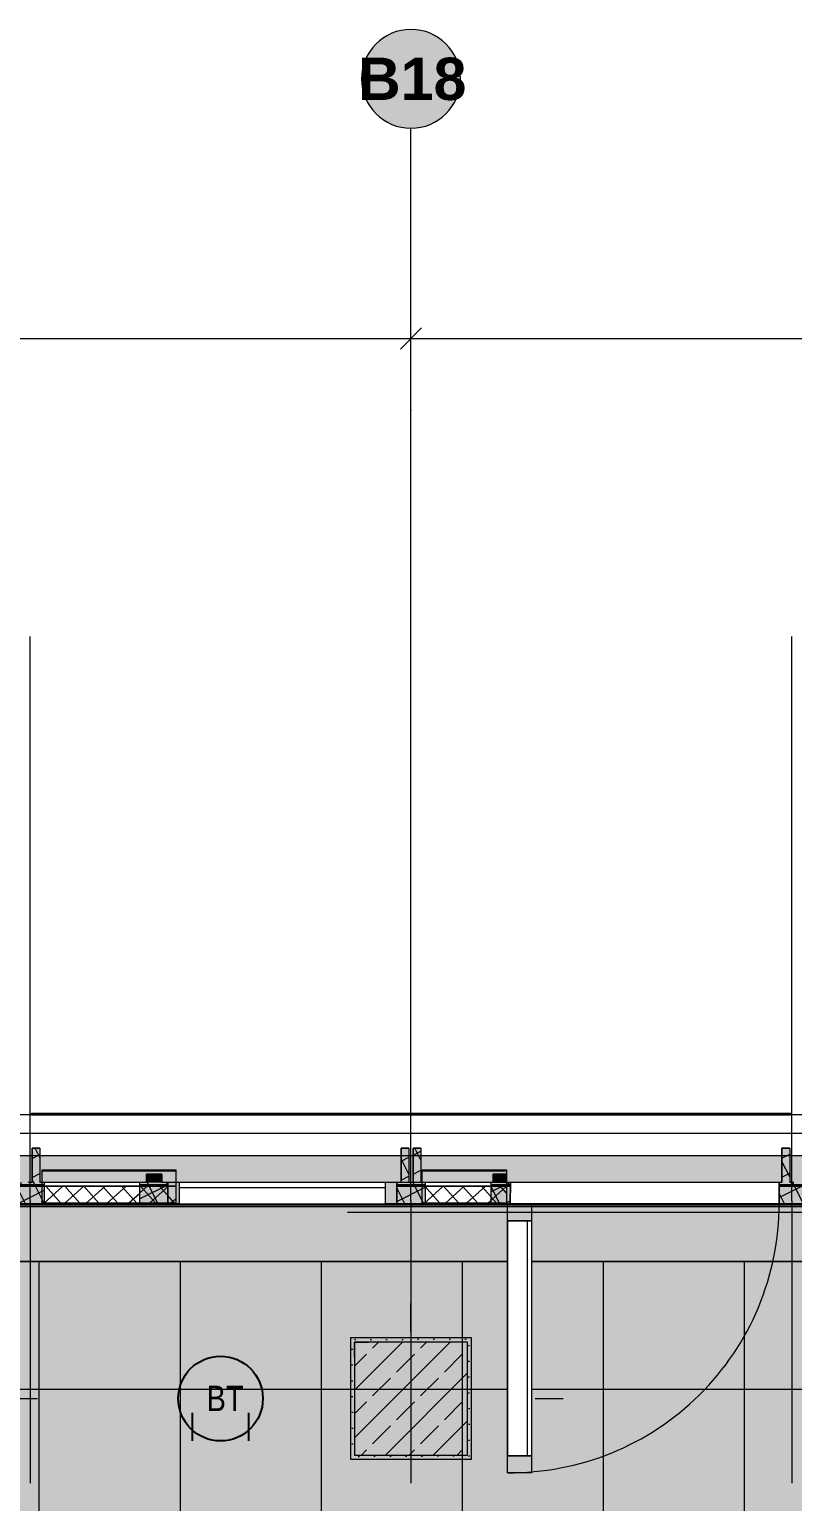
# Model space of a CAD drawing. Header units: metres. Extents: x -22.4 to 53.1, y 133.6 to 157.9.
# Drawn here: x 24.02 to 26.72, y 152.03 to 157.24 of the extents above; entities that cross this region are included whole.
import ezdxf

# ---------------------------------------------------------------- set-up
doc = ezdxf.new("R2010")
doc.units = ezdxf.units.M
doc.header["$MEASUREMENT"] = 0
for name, pattern in [('Achse', [0.0023, 0.0015, -0.0008]), ('Punktlinie', [0.0035, 0, -0.0035]), ('Strichlinie_ eng', [0.0023, 0.0015, -0.0008]), ('Strichpunktlinie', [0.006703, 0.003528, -0.001764, 0, -0.001411]), ('Wipeout_Contour', [1, 0, -1])]:
    doc.linetypes.add(name, pattern=pattern)
for name, color, linetype in [('00  Raster', 7, 'Continuous'), ('00  Raster Ausbau', 7, 'Continuous'), ('00  Raster_Deckschraffur', 7, 'Continuous'), ('10  Fassade', 7, 'Continuous'), ('10  Fassade_Deckschraffur', 7, 'Continuous'), ('10  Fassade_Schnittschraffur', 7, 'Continuous'), ('10  Stützen', 7, 'Continuous'), ('10  Stützen_Schnittschraffur', 7, 'Continuous'), ('10  Wand Massiv_Deckschraffur', 7, 'Continuous'), ('10  Wand Massiv_Fenster', 7, 'Continuous'), ('20  TGA - Revi+BT', 7, 'Continuous'), ('Neubau_20  Boden Aufbauten', 7, 'Continuous'), ('Neubau_20  Boden Aufbauten_Deckschraffur', 7, 'Continuous'), ('Neubau_20  TGA - Revi+BT', 7, 'Continuous'), ('Neubau_40  Bemaßung 1_50 Achse', 7, 'Continuous'), ('Neubau_50 NUF - Raumstempel MIETERAUSBAU', 7, 'Continuous')]:
    doc.layers.add(name, color=color, linetype=linetype)
doc.styles.add('ERSTELLTER_STIL_2', font='')
doc.styles.add('ERSTELLTER_STIL_3', font='')
doc.styles.get('ERSTELLTER_STIL_2').set_extended_font_data('Arial Narrow')
doc.styles.get('ERSTELLTER_STIL_3').set_extended_font_data('Arial', bold=True)
pattern_1 = [(41.86749, (-110.10794, 75.264664), (-0.033370506, 0.037234518), []), (131.86749, (-110.10794, 75.264664), (0.037234518, 0.033370506), [])]
pattern_2 = [(26.86749, (-110.10794, 75.264664), (-0.027115717, 0.053523246), []), (116.86749, (-110.10794, 75.264664), (0.053523246, 0.027115717), [])]

msp = doc.modelspace()

# ---------------------------------------------------------------- hatches: boundary and pattern name
at = {"layer": '00  Raster_Deckschraffur', "linetype": 'Continuous', "lineweight": 0, "true_color": 0xffffff}
msp.add_hatch(color=7, dxfattribs=at).paths.add_polyline_path([(25.3684, 157.2399, 1), (25.3684, 156.8899, 1)])
at = {"layer": '10  Stützen_Schnittschraffur', "linetype": 'Continuous', "lineweight": 0, "true_color": 0xffffff}
h = msp.add_hatch(color=7, dxfattribs=at)
h.paths.add_polyline_path([(25.1534, 152.6049), (25.1534, 152.1749), (25.5834, 152.1749), (25.5834, 152.6049)])
h.paths.add_polyline_path([(25.1684, 152.5899), (25.5684, 152.5899), (25.5684, 152.1899), (25.1684, 152.1899)], flags=0)
at = {"layer": '10  Stützen_Schnittschraffur', "linetype": 'Continuous', "lineweight": 13, "true_color": 0x000100}
h = msp.add_hatch(dxfattribs=at)
h.set_pattern_fill('Gips_0001', color=98, style=0, pattern_type=2)
h.set_pattern_definition([(26.86749, (-110.107942, 75.264664), (-0.0112982155, 0.0223013526), [0, -0.025])])
h.paths.add_polyline_path([(25.1534, 152.6049), (25.1534, 152.1749), (25.5834, 152.1749), (25.5834, 152.6049)])
h.paths.add_polyline_path([(25.1684, 152.5899), (25.5684, 152.5899), (25.5684, 152.1899), (25.1684, 152.1899)], flags=0)
at = {"layer": '10  Stützen_Schnittschraffur', "linetype": 'Continuous', "lineweight": 0, "true_color": 0xffffff}
msp.add_hatch(color=7, dxfattribs=at).paths.add_polyline_path([(25.1684, 152.1899), (25.5684, 152.1899), (25.5684, 152.5899), (25.1684, 152.5899)])
at = {"layer": '10  Stützen_Schnittschraffur', "linetype": 'Continuous', "lineweight": 13, "true_color": 0x000100}
h = msp.add_hatch(dxfattribs=at)
h.set_pattern_fill('Beton__Stahlbeton_0001', color=98, style=0, pattern_type=2)
h.set_pattern_definition([(225, (25.16843, 152.58991), (-0.084853, 0.084853), []), (225, (25.126, 152.63233), (-0.084853, 0.084853), [0.09, -0.03])])
h.paths.add_polyline_path([(25.1684, 152.1899), (25.5684, 152.1899), (25.5684, 152.5899), (25.1684, 152.5899)])
at = {"layer": 'Neubau_20  Boden Aufbauten_Deckschraffur', "linetype": 'Continuous', "lineweight": 0, "true_color": 0xffffff}
h = msp.add_hatch(color=7, dxfattribs=at)
h.paths.add_polyline_path([(-1.5691, 152.8749), (-1.5691, 148.1899), (3.8309, 148.1899), (3.8309, 145.6049), (-1.6666, 145.6049), (-1.6666, 145.3049), (29.4509, 145.3049), (29.4509, 148.8302), (30.6509, 148.8302), (30.6509, 152.1899), (30.5714, 152.1899), (30.5714, 152.5899), (30.7434, 152.5899), (30.7434, 152.8757), (3.7934, 152.8749)])
h.paths.add_polyline_path([(9.1184, 145.6049), (9.1184, 148.1899), (14.6184, 148.1899), (14.6184, 145.6049), (13.0834, 145.6049), (13.0834, 145.7949), (10.6384, 145.7949), (10.6384, 145.6049)], flags=0)
at = {"layer": 'Neubau_20  Boden Aufbauten_Deckschraffur', "linetype": 'Continuous', "lineweight": 18}
h = msp.add_hatch(dxfattribs=at)
h.set_pattern_fill('Verband__Quadrat__50x50__4D', color=6, style=0, pattern_type=2)
h.set_pattern_definition([(8e-13, (15.05054, 148.9226), (0, 0.5), []), (90, (15.05054, 148.9226), (-0.5, 0), [])])
h.paths.add_polyline_path([(-1.5691, 152.8749), (-1.5691, 148.1899), (3.8309, 148.1899), (3.8309, 145.6049), (-1.6666, 145.6049), (-1.6666, 145.3049), (29.4509, 145.3049), (29.4509, 148.8302), (30.6509, 148.8302), (30.6509, 152.1899), (30.5714, 152.1899), (30.5714, 152.5899), (30.7434, 152.5899), (30.7434, 152.8757), (3.7934, 152.8749)])
h.paths.add_polyline_path([(9.1184, 145.6049), (9.1184, 148.1899), (14.6184, 148.1899), (14.6184, 145.6049), (13.0834, 145.6049), (13.0834, 145.7949), (10.6384, 145.7949), (10.6384, 145.6049)], flags=0)

# ---------------------------------------------------------------- linework, layer by layer
at = {"layer": '00  Raster', "color": 7, "linetype": 'Strichpunktlinie', "lineweight": 13, "ltscale": 1000}
for q in [(25.3684, 156.8899), (25.3684, 155.8899)]:
    msp.add_line((25.3684, 155.8899), q, dxfattribs=at)
at = {"layer": '00  Raster', "color": 7, "linetype": 'Continuous', "lineweight": 13, "ltscale": 1000, "flags": 128}
msp.add_lwpolyline([(25.3684, 157.2399, 1), (25.3684, 156.8899, 1)], format="xyb", close=True, dxfattribs=at)
at = {"layer": '00  Raster', "color": 7, "linetype": 'Strichpunktlinie', "lineweight": 13, "ltscale": 1000}
msp.add_point((25.3684, 155.8899), dxfattribs=at)
at = {"layer": '00  Raster Ausbau', "color": 9, "linetype": 'Achse', "lineweight": 18, "ltscale": 1000}
for p, q in [((24.0184, 154.0899), (24.0184, 155.0899)), ((26.7184, 154.0899), (26.7184, 155.0899))]:
    msp.add_line(p, q, dxfattribs=at)
at = {"layer": '00  Raster Ausbau', "color": 251, "linetype": 'Achse', "lineweight": 18, "ltscale": 1000, "true_color": 0x5f5f5f}
msp.add_line((25.3684, 154.0899), (25.3684, 155.0899), dxfattribs=at)
at = {"layer": '10  Stützen', "color": 7, "linetype": 'Continuous', "lineweight": 13, "ltscale": 1000, "flags": 128}
for points in [[(25.1534, 152.6049), (25.1534, 152.1749), (25.5834, 152.1749), (25.5834, 152.6049)], [(25.1684, 152.1899), (25.5684, 152.1899), (25.5684, 152.5899), (25.1684, 152.5899)]]:
    msp.add_lwpolyline(points, close=True, dxfattribs=at)
at = {"layer": 'Neubau_20  Boden Aufbauten', "color": 7, "linetype": 'Continuous', "lineweight": 13, "ltscale": 1000, "flags": 128}
msp.add_lwpolyline([(-1.5691, 152.8749), (-1.5691, 148.1899), (3.8309, 148.1899), (3.8309, 145.6049), (-1.6666, 145.6049), (-1.6666, 145.3049), (29.4509, 145.3049), (29.4509, 148.8302), (30.6509, 148.8302), (30.6509, 152.1899), (30.5714, 152.1899), (30.5714, 152.5899), (30.7434, 152.5899), (30.7434, 152.8757), (3.7934, 152.8749)], close=True, dxfattribs=at)
at = {"layer": 'Neubau_20  TGA - Revi+BT', "color": 1, "linetype": 'Continuous', "lineweight": 25, "ltscale": 1000}
for p, q in [((24.5934, 152.2399), (24.5934, 152.3399)), ((24.7934, 152.2399), (24.7934, 152.3399))]:
    msp.add_line(p, q, dxfattribs=at)
msp.add_circle((24.6934, 152.3899), 0.15, dxfattribs=at)
at = {"layer": 'Neubau_40  Bemaßung 1_50 Achse', "color": 7, "linetype": 'Continuous', "lineweight": 13, "ltscale": 1000}
for p, q in [((25.3684, 156.0746), (25.3684, 156.2152)), ((19.9684, 156.1449), (25.3684, 156.1449)), ((25.4059, 156.1824), (25.3309, 156.1074)), ((25.3684, 156.1449), (30.7684, 156.1449))]:
    msp.add_line(p, q, dxfattribs=at)

# ---------------------------------------------------------------- texts
at = {"layer": '00  Raster', "color": 7, "linetype": 'Continuous', "lineweight": 13, "insert": (25.1805, 157.1399), "char_height": 0.15, "attachment_point": 1, "style": 'ERSTELLTER_STIL_3'}
msp.add_mtext('\\A1;{\\pql;\\pt0;\\fArial|b1|i0|c0|p38;B18}', dxfattribs=at)
at = {"layer": '20  TGA - Revi+BT', "color": 1, "linetype": 'Continuous', "lineweight": 25, "insert": (24.7753, 152.3904), "char_height": 0.09, "attachment_point": 6, "rotation": 359.9998, "style": 'ERSTELLTER_STIL_2'}
msp.add_mtext('\\A1;{\\pqr;\\fArial Narrow|b0|i0|c0|p38;BT }', dxfattribs=at)

# ---------------------------------------------------------------- wipeouts: each hides what was drawn before it
at = {"color": 254, "linetype": 'Wipeout_Contour', "lineweight": 0, "ltscale": 621.032677}
msp.add_wipeout([(-8.8716, 153.3959), (-8.8716, 153.3299), (33.1556, 153.3299), (33.1556, 153.3959)], dxfattribs=at).dxf.layer = '10  Fassade_Deckschraffur'

# ---------------------------------------------------------------- next in the draw order: linework, layer by layer
at = {"layer": '10  Fassade', "color": 7, "linetype": 'Continuous', "lineweight": 18, "ltscale": 1000, "flags": 128}
msp.add_lwpolyline([(-8.8716, 153.3959), (33.1556, 153.3959)], dxfattribs=at)

# ---------------------------------------------------------------- next in the draw order: wipeouts: each hides what was drawn before it
at = {"color": 254, "linetype": 'Wipeout_Contour', "lineweight": 0, "ltscale": 620.542959}
msp.add_wipeout([(-8.8716, 153.1481), (33.1556, 153.1481), (33.1556, 153.3299), (-8.8716, 153.3299)], dxfattribs=at).dxf.layer = '10  Fassade_Deckschraffur'
at = {"color": 254, "linetype": 'Wipeout_Contour', "lineweight": 0, "ltscale": 619.490873}
msp.add_wipeout([(-8.8716, 153.0705), (-8.8716, 152.875), (33.1556, 152.875), (33.1556, 153.0705)], dxfattribs=at).dxf.layer = '10  Fassade_Deckschraffur'

# ---------------------------------------------------------------- next in the draw order: hatches: boundary and pattern name
at = {"layer": '10  Fassade', "linetype": 'Continuous', "lineweight": 0, "true_color": 0xffffff}
for points in [[(24.0609, 153.1999), (24.0609, 153.1969), (24.5344, 153.1969), (24.5344, 153.1999)], [(25.4084, 153.1999), (25.4084, 153.1969), (25.7074, 153.1969), (25.7074, 153.1999)]]:
    msp.add_hatch(color=7, dxfattribs=at).paths.add_polyline_path(points)

# ---------------------------------------------------------------- next in the draw order: linework, layer by layer
at = {"layer": '10  Fassade', "color": 7, "linetype": 'Continuous', "lineweight": 13, "ltscale": 1000}
for p, q in [((24.0534, 153.2774), (24.0259, 153.2774)), ((25.3609, 153.2774), (25.3334, 153.2774)), ((25.4034, 153.2774), (25.3759, 153.2774)), ((26.7109, 153.2774), (26.6834, 153.2774)), ((24.4854, 153.1849), (24.4314, 153.1849)), ((25.7074, 153.1849), (25.6594, 153.1849))]:
    msp.add_line(p, q, dxfattribs=at)
at = {"layer": '10  Fassade', "color": 7, "linetype": 'Continuous', "lineweight": 18, "ltscale": 1000, "flags": 128}
for points in [[(-8.8716, 153.3299), (33.1556, 153.3299)], [(-8.8716, 152.875), (33.1556, 152.875)]]:
    msp.add_lwpolyline(points, dxfattribs=at)
at = {"layer": '10  Fassade', "color": 7, "linetype": 'Strichlinie_ eng', "lineweight": 18, "ltscale": 1000, "flags": 128}
for points in [[(24.0259, 153.2774), (24.0534, 153.2774)], [(25.3334, 153.2774), (25.3609, 153.2774)], [(25.3759, 153.2774), (25.4034, 153.2774)], [(26.6834, 153.2774), (26.7109, 153.2774)], [(24.4314, 153.1849), (24.4854, 153.1849)], [(25.6594, 153.1849), (25.7074, 153.1849)]]:
    msp.add_lwpolyline(points, dxfattribs=at)
at = {"layer": '10  Fassade', "color": 7, "linetype": 'Continuous', "lineweight": 18, "ltscale": 1000, "flags": 128}
for points in [[(24.0609, 153.1999), (24.5344, 153.1999), (24.5344, 153.1969), (24.0609, 153.1969)], [(25.4084, 153.1999), (25.7074, 153.1999), (25.7074, 153.1969), (25.4084, 153.1969)]]:
    msp.add_lwpolyline(points, close=True, dxfattribs=at)
at = {"layer": '10  Wand Massiv_Fenster', "color": 7, "linetype": 'Continuous', "lineweight": 13, "ltscale": 1000}
for p, q in [((33.1556, 153.2499), (-8.8716, 153.2499)), ((33.1556, 152.8749), (-8.8716, 152.8749))]:
    msp.add_line(p, q, dxfattribs=at)
at = {"layer": 'Neubau_50 NUF - Raumstempel MIETERAUSBAU', "color": 7, "linetype": 'Punktlinie', "lineweight": 13, "ltscale": 1000, "flags": 128}
msp.add_lwpolyline([(25.1684, 152.5391), (25.1684, 152.5899), (25.3434, 152.5899), (25.3434, 152.8899), (24.8557, 152.8899)], dxfattribs=at)

# ---------------------------------------------------------------- next in the draw order: wipeouts: each hides what was drawn before it
at = {"color": 254, "linetype": 'Wipeout_Contour', "lineweight": 0, "ltscale": 620.177937}
msp.add_wipeout([(-8.8716, 153.1481), (-8.8716, 153.1451), (33.1556, 153.1451), (33.1556, 153.1481)], dxfattribs=at).dxf.layer = '10  Fassade_Deckschraffur'

# ---------------------------------------------------------------- next in the draw order: wipeouts: each hides what was drawn before it
at = {"color": 254, "linetype": 'Wipeout_Contour', "lineweight": 0, "ltscale": 620.03891}
msp.add_wipeout([(-8.8716, 153.1419), (-8.8716, 153.0809), (33.1556, 153.0809), (33.1556, 153.1419)], dxfattribs=at).dxf.layer = '10  Fassade_Deckschraffur'

# ---------------------------------------------------------------- next in the draw order: linework, layer by layer
at = {"layer": '10  Fassade', "color": 7, "linetype": 'Continuous', "lineweight": 13, "ltscale": 1000}
for p, q in [((24.0259, 153.2774), (24.0259, 153.1549)), ((25.3609, 153.2774), (25.3609, 153.1549)), ((25.3759, 153.2774), (25.3759, 153.1549)), ((26.7109, 153.2774), (26.7109, 153.1549)), ((25.3759, 153.1549), (25.3609, 153.1549))]:
    msp.add_line(p, q, dxfattribs=at)
at = {"layer": '10  Fassade', "color": 7, "linetype": 'Strichlinie_ eng', "lineweight": 18, "ltscale": 1000, "flags": 128}
for points in [[(24.0259, 153.1549), (24.0259, 153.2774)], [(24.0534, 153.2774), (24.0534, 153.1549)], [(25.3334, 153.1549), (25.3334, 153.2774)], [(25.3609, 153.2774), (25.3609, 153.1549)], [(25.3759, 153.1549), (25.3759, 153.2774)], [(25.4034, 153.2774), (25.4034, 153.1549)], [(26.6834, 153.1549), (26.6834, 153.2774)], [(26.7109, 153.2774), (26.7109, 153.1549)], [(24.4314, 153.1549), (24.4314, 153.1849)], [(24.4854, 153.1849), (24.4854, 153.1549)], [(25.6594, 153.1549), (25.6594, 153.1849)], [(25.7074, 153.1849), (25.7074, 153.1549)], [(33.1556, 153.1549), (32.5564, 153.1549), (32.1184, 153.1549), (31.0859, 153.1549), (30.7684, 153.1549), (29.8564, 153.1549), (29.4184, 153.1549), (28.3859, 153.1549), (28.0684, 153.1549), (27.1564, 153.1549), (26.7184, 153.1549), (25.6859, 153.1549), (25.3684, 153.1549), (24.4564, 153.1549), (24.0184, 153.1549), (22.9859, 153.1549), (22.6684, 153.1549), (21.7564, 153.1549), (21.3184, 153.1549), (20.2859, 153.1549), (19.9684, 153.1549), (19.0564, 153.1549), (18.6184, 153.1549), (17.5859, 153.1549), (17.2684, 153.1549), (16.3564, 153.1549), (15.9184, 153.1549), (14.8859, 153.1549), (14.5684, 153.1549), (13.6564, 153.1549), (13.2184, 153.1549), (12.1859, 153.1549), (11.8684, 153.1549), (10.9564, 153.1549), (10.5184, 153.1549), (9.4859, 153.1549), (9.1684, 153.1549), (8.2564, 153.1549), (7.8184, 153.1549), (6.7859, 153.1549), (6.4684, 153.1549), (5.5564, 153.1549), (5.1184, 153.1549), (4.0859, 153.1549), (3.7684, 153.1549), (2.8564, 153.1549), (2.4184, 153.1549), (1.3859, 153.1549), (1.0684, 153.1549), (0.1564, 153.1549), (-0.2816, 153.1549), (-1.3141, 153.1549), (-1.6316, 153.1549), (-2.5436, 153.1549), (-2.9816, 153.1549), (-4.0141, 153.1549), (-4.3316, 153.1549), (-5.2436, 153.1549), (-5.6816, 153.1549), (-6.7141, 153.1549), (-7.0316, 153.1549), (-7.9436, 153.1549), (-8.8716, 153.1549)]]:
    msp.add_lwpolyline(points, dxfattribs=at)
at = {"layer": '10  Fassade', "color": 7, "linetype": 'Continuous', "lineweight": 18, "ltscale": 1000, "flags": 128}
for points in [[(-8.8716, 153.1481), (33.1556, 153.1481)], [(-8.8716, 153.1451), (33.1556, 153.1451)], [(-8.8716, 153.1419), (33.1556, 153.1419)]]:
    msp.add_lwpolyline(points, dxfattribs=at)
at = {"layer": '10  Fassade', "color": 7, "linetype": 'Continuous', "lineweight": 13, "ltscale": 1000, "flags": 128}
for points in [[(24.0259, 153.1549), (24.0184, 153.1549), (24.0109, 153.1549)], [(26.7259, 153.1549), (26.7184, 153.1549), (26.7109, 153.1549)]]:
    msp.add_lwpolyline(points, dxfattribs=at)

# ---------------------------------------------------------------- next in the draw order: wipeouts: each hides what was drawn before it
at = {"color": 254, "linetype": 'Wipeout_Contour', "lineweight": 0, "ltscale": 619.908534}
msp.add_wipeout([(-8.8716, 153.0759), (33.1556, 153.0759), (33.1556, 153.0809), (-8.8716, 153.0809)], dxfattribs=at).dxf.layer = '10  Fassade_Deckschraffur'

# ---------------------------------------------------------------- next in the draw order: wipeouts: each hides what was drawn before it
at = {"color": 254, "linetype": 'Wipeout_Contour', "lineweight": 0, "ltscale": 619.88798}
msp.add_wipeout([(-8.8716, 153.0759), (-8.8716, 153.0705), (33.1556, 153.0705), (33.1556, 153.0759)], dxfattribs=at).dxf.layer = '10  Fassade_Deckschraffur'

# ---------------------------------------------------------------- next in the draw order: hatches: boundary and pattern name
at = {"layer": '10  Wand Massiv_Deckschraffur', "linetype": 'Continuous', "lineweight": 0, "true_color": 0xffffff}
msp.add_hatch(color=7, dxfattribs=at).paths.add_polyline_path([(-8.8716, 152.8749), (33.1556, 152.8749), (33.1556, 153.2499), (-8.8716, 153.2499)])

# ---------------------------------------------------------------- next in the draw order: linework, layer by layer
at = {"layer": '00  Raster Ausbau', "color": 9, "linetype": 'Achse', "lineweight": 18, "ltscale": 1000}
for p, q in [((24.0184, 153.0899), (24.0184, 154.0899)), ((26.7184, 153.0899), (26.7184, 154.0899)), ((24.0184, 153.0899), (24.0184, 152.0899)), ((26.7184, 153.0899), (26.7184, 152.0899))]:
    msp.add_line(p, q, dxfattribs=at)
at = {"layer": '00  Raster Ausbau', "color": 251, "linetype": 'Achse', "lineweight": 18, "ltscale": 1000, "true_color": 0x5f5f5f}
for q in [(25.3684, 154.0899), (25.3684, 152.0899)]:
    msp.add_line((25.3684, 153.0899), q, dxfattribs=at)
at = {"layer": '10  Fassade', "color": 7, "linetype": 'Strichpunktlinie', "lineweight": 13, "ltscale": 1000}
msp.add_line((-8.8716, 153.0499), (33.1556, 153.0499), dxfattribs=at)
at = {"layer": '10  Fassade', "color": 7, "linetype": 'Continuous', "lineweight": 18, "ltscale": 1000, "flags": 128}
for points in [[(-8.8716, 153.0809), (33.1556, 153.0809)], [(-8.8716, 153.0759), (33.1556, 153.0759)], [(-8.8716, 153.0705), (33.1556, 153.0705)]]:
    msp.add_lwpolyline(points, dxfattribs=at)
at = {"layer": '10  Fassade', "color": 7, "linetype": 'Strichlinie_ eng', "lineweight": 18, "ltscale": 1000, "flags": 128}
msp.add_lwpolyline([(33.1556, 153.0799), (32.5564, 153.0799), (32.1184, 153.0799), (31.0859, 153.0799), (30.7684, 153.0799), (29.8564, 153.0799), (29.4184, 153.0799), (28.3859, 153.0799), (28.0684, 153.0799), (27.1564, 153.0799), (26.7184, 153.0799), (25.6859, 153.0799), (25.3684, 153.0799), (24.4564, 153.0799), (24.0184, 153.0799), (22.9859, 153.0799), (22.6684, 153.0799), (21.7564, 153.0799), (21.3184, 153.0799), (20.2859, 153.0799), (19.9684, 153.0799), (19.0564, 153.0799), (18.6184, 153.0799), (17.5859, 153.0799), (17.2684, 153.0799), (16.3564, 153.0799), (15.9184, 153.0799), (14.8859, 153.0799), (14.5684, 153.0799), (13.6564, 153.0799), (13.2184, 153.0799), (12.1859, 153.0799), (11.8684, 153.0799), (10.9564, 153.0799), (10.5184, 153.0799), (9.4859, 153.0799), (9.1684, 153.0799), (8.2564, 153.0799), (7.8184, 153.0799), (6.7859, 153.0799), (6.4684, 153.0799), (5.5564, 153.0799), (5.1184, 153.0799), (4.0859, 153.0799), (3.7684, 153.0799), (2.8564, 153.0799), (2.4184, 153.0799), (1.3859, 153.0799), (1.0684, 153.0799), (0.1564, 153.0799), (-0.2816, 153.0799), (-1.3141, 153.0799), (-1.6316, 153.0799), (-2.5436, 153.0799), (-2.9816, 153.0799), (-4.0141, 153.0799), (-4.3316, 153.0799), (-5.2436, 153.0799), (-5.6816, 153.0799), (-6.7141, 153.0799), (-7.0316, 153.0799), (-7.9436, 153.0799), (-8.8716, 153.0799)], dxfattribs=at)

# ---------------------------------------------------------------- next in the draw order: wipeouts: each hides what was drawn before it
at = {"color": 254, "linetype": 'Wipeout_Contour', "lineweight": 0, "ltscale": 621.948794}
msp.add_wipeout([(26.7134, 153.3959), (26.7134, 153.3999), (24.0234, 153.3999), (24.0234, 153.3959)], dxfattribs=at).dxf.layer = '10  Fassade_Deckschraffur'
at = {"color": 254, "linetype": 'Wipeout_Contour', "lineweight": 0, "ltscale": 620.098567}
msp.add_wipeout([(24.0684, 153.1549), (24.0684, 153.0799), (24.4064, 153.0799), (24.4064, 153.1549)], dxfattribs=at).dxf.layer = '10  Fassade_Deckschraffur'
at = {"color": 254, "linetype": 'Wipeout_Contour', "lineweight": 0, "ltscale": 620.527647}
msp.add_wipeout([(24.5064, 153.1549), (24.5064, 153.0799), (25.3184, 153.0799), (25.3184, 153.1549)], dxfattribs=at).dxf.layer = '10  Fassade_Deckschraffur'
at = {"color": 254, "linetype": 'Wipeout_Contour', "lineweight": 0, "ltscale": 620.931061}
msp.add_wipeout([(25.4184, 153.1549), (25.4184, 153.0799), (25.6514, 153.0799), (25.6514, 153.1549)], dxfattribs=at).dxf.layer = '10  Fassade_Deckschraffur'
at = {"color": 254, "linetype": 'Wipeout_Contour', "lineweight": 0, "ltscale": 621.374024}
msp.add_wipeout([(25.7204, 153.1549), (25.7204, 153.0799), (26.6734, 153.0799), (26.6734, 153.1549)], dxfattribs=at).dxf.layer = '10  Fassade_Deckschraffur'
at = {"color": 254, "linetype": 'Wipeout_Contour', "lineweight": 0, "ltscale": 619.047863}
msp.add_wipeout([(25.7956, 153.0199), (25.7106, 153.0199), (25.7106, 152.1873), (25.7956, 152.1873)], dxfattribs=at).dxf.layer = '10  Fassade_Schnittschraffur'

# ---------------------------------------------------------------- next in the draw order: hatches: boundary and pattern name
at = {"layer": '10  Fassade', "linetype": 'Continuous', "lineweight": 13, "true_color": 0x000100}
h = msp.add_hatch(dxfattribs=at)
h.set_pattern_fill('Dämmung__hart_2_0001', color=98, style=0, pattern_type=2)
h.set_pattern_definition(pattern_1)
h.paths.add_polyline_path([(24.0609, 153.1419), (24.0609, 153.0819), (24.5344, 153.0819), (24.5344, 153.1419)])
h = msp.add_hatch(dxfattribs=at)
h.set_pattern_fill('Dämmung__hart_2_0001', color=98, style=0, pattern_type=2)
h.set_pattern_definition(pattern_1)
h.paths.add_polyline_path([(25.4084, 153.1419), (25.4084, 153.0819), (25.7074, 153.0819), (25.7074, 153.1419)])
at = {"layer": '10  Fassade', "linetype": 'Continuous', "lineweight": 0, "true_color": 0xffffff}
for points in [[(24.0609, 153.0819), (24.0609, 153.0799), (24.5344, 153.0799), (24.5344, 153.0819)], [(25.4084, 153.0819), (25.4084, 153.0799), (25.7074, 153.0799), (25.7074, 153.0819)]]:
    msp.add_hatch(color=7, dxfattribs=at).paths.add_polyline_path(points)
at = {"layer": '10  Fassade_Schnittschraffur', "linetype": 'Continuous', "lineweight": 0, "true_color": 0xffffff}
for points in [[(24.0534, 153.1549), (24.0534, 153.2774), (24.0259, 153.2774), (24.0259, 153.1549)], [(25.3334, 153.2774), (25.3334, 153.1549), (25.3609, 153.1549), (25.3609, 153.2774)], [(25.4034, 153.2774), (25.3759, 153.2774), (25.3759, 153.1549), (25.4034, 153.1549)], [(26.6834, 153.2774), (26.6834, 153.1549), (26.7109, 153.1549), (26.7109, 153.2774)], [(24.4854, 153.1849), (24.4314, 153.1849), (24.4314, 153.1549), (24.4854, 153.1549)], [(25.7074, 153.1549), (25.7074, 153.1849), (25.6594, 153.1849), (25.6594, 153.1549)], [(24.0259, 153.1549), (24.0184, 153.1549), (24.0109, 153.1549), (23.9834, 153.1549), (23.9734, 153.1549), (23.9734, 153.0799), (24.0684, 153.0799), (24.0684, 153.1549)], [(24.5064, 153.1549), (24.4854, 153.1549), (24.4314, 153.1549), (24.4064, 153.1549), (24.4064, 153.0799), (24.5064, 153.0799)], [(24.5064, 153.1549), (24.5064, 153.0799), (24.5066, 153.1549)], [(25.3182, 153.1549), (25.3182, 153.0799), (25.3184, 153.1549)], [(25.4184, 153.1549), (25.4034, 153.1549), (25.3759, 153.1549), (25.3609, 153.1549), (25.3334, 153.1549), (25.3184, 153.1549), (25.3184, 153.0799), (25.4184, 153.0799)], [(25.7204, 153.1549), (25.7074, 153.1549), (25.6594, 153.1549), (25.6514, 153.1549), (25.6514, 153.0799), (25.7204, 153.0799)], [(25.7204, 153.1549), (25.7204, 153.0799), (25.7206, 153.1549)], [(26.6732, 153.1549), (26.6732, 153.0799), (26.6734, 153.1549)], [(26.7259, 153.1549), (26.7184, 153.1549), (26.7109, 153.1549), (26.6834, 153.1549), (26.6734, 153.1549), (26.6734, 153.0799), (26.7684, 153.0799), (26.7684, 153.1549)], [(25.7956, 153.0799), (25.7106, 153.0799), (25.7106, 153.0199), (25.7956, 153.0199)], [(25.7956, 152.1873), (25.7106, 152.1873), (25.7106, 152.1273), (25.7956, 152.1273)]]:
    msp.add_hatch(color=7, dxfattribs=at).paths.add_polyline_path(points)
at = {"layer": '10  Fassade_Schnittschraffur', "linetype": 'Continuous', "lineweight": 13, "true_color": 0x000100}
h = msp.add_hatch(dxfattribs=at)
h.set_pattern_fill('Dämmung__hart_1_0001', color=98, style=0, pattern_type=2)
h.set_pattern_definition(pattern_2)
h.paths.add_polyline_path([(24.0534, 153.1549), (24.0534, 153.2774), (24.0259, 153.2774), (24.0259, 153.1549)])
h = msp.add_hatch(dxfattribs=at)
h.set_pattern_fill('Dämmung__hart_1_0001', color=98, style=0, pattern_type=2)
h.set_pattern_definition(pattern_2)
h.paths.add_polyline_path([(25.3334, 153.2774), (25.3334, 153.1549), (25.3609, 153.1549), (25.3609, 153.2774)])
h = msp.add_hatch(dxfattribs=at)
h.set_pattern_fill('Dämmung__hart_1_0001', color=98, style=0, pattern_type=2)
h.set_pattern_definition(pattern_2)
h.paths.add_polyline_path([(25.4034, 153.2774), (25.3759, 153.2774), (25.3759, 153.1549), (25.4034, 153.1549)])
h = msp.add_hatch(dxfattribs=at)
h.set_pattern_fill('Dämmung__hart_1_0001', color=98, style=0, pattern_type=2)
h.set_pattern_definition(pattern_2)
h.paths.add_polyline_path([(26.6834, 153.2774), (26.6834, 153.1549), (26.7109, 153.1549), (26.7109, 153.2774)])
h = msp.add_hatch(dxfattribs=at)
h.set_pattern_fill('Dämmung__hart_1_0001', color=98, style=0, pattern_type=2)
h.set_pattern_definition(pattern_2)
h.paths.add_polyline_path([(24.4854, 153.1849), (24.4314, 153.1849), (24.4314, 153.1549), (24.4854, 153.1549)])
h = msp.add_hatch(dxfattribs=at)
h.set_pattern_fill('Dämmung__hart_1_0001', color=98, style=0, pattern_type=2)
h.set_pattern_definition(pattern_2)
h.paths.add_polyline_path([(25.7074, 153.1549), (25.7074, 153.1849), (25.6594, 153.1849), (25.6594, 153.1549)])
h = msp.add_hatch(dxfattribs=at)
h.set_pattern_fill('Dämmung__hart_1_0001', color=98, style=0, pattern_type=2)
h.set_pattern_definition(pattern_2)
h.paths.add_polyline_path([(24.0259, 153.1549), (24.0184, 153.1549), (24.0109, 153.1549), (23.9834, 153.1549), (23.9734, 153.1549), (23.9734, 153.0799), (24.0684, 153.0799), (24.0684, 153.1549)])
h = msp.add_hatch(dxfattribs=at)
h.set_pattern_fill('Dämmung__hart_1_0001', color=98, style=0, pattern_type=2)
h.set_pattern_definition(pattern_2)
h.paths.add_polyline_path([(24.5064, 153.1549), (24.4854, 153.1549), (24.4314, 153.1549), (24.4064, 153.1549), (24.4064, 153.0799), (24.5064, 153.0799)])
h = msp.add_hatch(dxfattribs=at)
h.set_pattern_fill('Dämmung__hart_1_0001', color=98, style=0, pattern_type=2)
h.set_pattern_definition(pattern_2)
h.paths.add_polyline_path([(25.4184, 153.1549), (25.4034, 153.1549), (25.3759, 153.1549), (25.3609, 153.1549), (25.3334, 153.1549), (25.3184, 153.1549), (25.3184, 153.0799), (25.4184, 153.0799)])
h = msp.add_hatch(dxfattribs=at)
h.set_pattern_fill('Dämmung__hart_1_0001', color=98, style=0, pattern_type=2)
h.set_pattern_definition(pattern_2)
h.paths.add_polyline_path([(25.7204, 153.1549), (25.7074, 153.1549), (25.6594, 153.1549), (25.6514, 153.1549), (25.6514, 153.0799), (25.7204, 153.0799)])
h = msp.add_hatch(dxfattribs=at)
h.set_pattern_fill('Dämmung__hart_1_0001', color=98, style=0, pattern_type=2)
h.set_pattern_definition(pattern_2)
h.paths.add_polyline_path([(26.7259, 153.1549), (26.7184, 153.1549), (26.7109, 153.1549), (26.6834, 153.1549), (26.6734, 153.1549), (26.6734, 153.0799), (26.7684, 153.0799), (26.7684, 153.1549)])

# ---------------------------------------------------------------- next in the draw order: linework, layer by layer
at = {"layer": '00  Raster', "color": 7, "linetype": 'Strichpunktlinie', "lineweight": 13, "ltscale": 1000}
for p, q in [((25.3684, 133.7291), (25.3684, 155.8899)), ((-20.302, 152.3899), (33.1556, 152.3899))]:
    msp.add_line(p, q, dxfattribs=at)
at = {"layer": '10  Fassade', "color": 7, "linetype": 'Continuous', "lineweight": 13, "ltscale": 1000}
for p, q in [((24.0534, 153.2774), (24.0534, 153.1549)), ((25.3334, 153.2774), (25.3334, 153.1549)), ((25.4034, 153.2774), (25.4034, 153.1549)), ((26.6834, 153.2774), (26.6834, 153.1549)), ((24.4314, 153.1849), (24.4314, 153.1549)), ((24.4854, 153.1849), (24.4854, 153.1549)), ((25.6594, 153.1849), (25.6594, 153.1549)), ((25.7074, 153.1849), (25.7074, 153.1549)), ((24.0684, 153.1549), (24.0534, 153.1549)), ((24.0684, 153.1549), (24.0684, 153.0799)), ((24.4064, 153.1549), (24.4064, 153.0799)), ((24.4314, 153.1549), (24.4064, 153.1549)), ((24.5064, 153.1549), (24.4854, 153.1549)), ((24.5064, 153.1549), (24.5064, 153.0799)), ((25.3334, 153.1549), (25.3184, 153.1549)), ((25.3184, 153.1549), (25.3184, 153.0799)), ((25.4184, 153.1549), (25.4034, 153.1549)), ((25.4184, 153.1549), (25.4184, 153.0799)), ((25.6594, 153.1549), (25.6514, 153.1549)), ((25.6514, 153.1549), (25.6514, 153.0799)), ((25.7204, 153.1549), (25.7074, 153.1549)), ((25.7204, 153.1549), (25.7204, 153.0799)), ((26.6834, 153.1549), (26.6734, 153.1549)), ((26.6734, 153.1549), (26.6734, 153.0799)), ((24.0684, 153.0799), (23.9734, 153.0799)), ((24.5064, 153.0799), (24.4064, 153.0799)), ((25.4184, 153.0799), (25.3184, 153.0799)), ((25.7204, 153.0799), (25.6514, 153.0799)), ((26.7684, 153.0799), (26.6734, 153.0799))]:
    msp.add_line(p, q, dxfattribs=at)
at = {"layer": '10  Fassade', "color": 7, "linetype": 'Continuous', "lineweight": 18, "ltscale": 1000}
for p, q in [((25.7106, 153.0199), (25.7106, 152.1873)), ((25.7806, 153.0199), (25.7806, 152.1873)), ((25.7956, 153.0199), (25.7956, 152.1873))]:
    msp.add_line(p, q, dxfattribs=at)
at = {"layer": '10  Fassade', "color": 7, "linetype": 'Continuous', "lineweight": 25, "ltscale": 1000, "flags": 128}
for points in [[(24.0234, 153.3999), (26.7134, 153.3999)], [(24.0234, 153.3999), (24.0234, 153.3959)], [(24.0234, 153.3959), (26.7134, 153.3959)], [(26.7134, 153.3999), (26.7134, 153.3959)]]:
    msp.add_lwpolyline(points, dxfattribs=at)
at = {"layer": '10  Fassade', "color": 7, "linetype": 'Continuous', "lineweight": 18, "ltscale": 1000, "flags": 128}
for points in [[(24.0609, 153.1969), (24.5344, 153.1969), (24.5344, 153.1419), (24.0609, 153.1419)], [(25.4084, 153.1969), (25.7074, 153.1969), (25.7074, 153.1419), (25.4084, 153.1419)], [(24.0609, 153.1419), (24.5344, 153.1419), (24.5344, 153.0819), (24.0609, 153.0819)], [(24.5064, 153.0799), (24.5066, 153.1549)], [(25.3184, 153.1549), (25.3182, 153.0799)], [(25.4084, 153.1419), (25.7074, 153.1419), (25.7074, 153.0819), (25.4084, 153.0819)], [(25.7204, 153.0799), (25.7206, 153.1549)], [(26.6734, 153.1549), (26.6732, 153.0799)], [(24.0609, 153.0819), (24.5344, 153.0819), (24.5344, 153.0799), (24.0609, 153.0799)], [(25.4084, 153.0819), (25.7074, 153.0819), (25.7074, 153.0799), (25.4084, 153.0799)], [(25.7956, 153.0799), (25.7956, 153.0199), (25.7106, 153.0199), (25.7106, 153.0799)], [(25.7956, 153.0199), (25.7956, 152.1873), (25.7106, 152.1873), (25.7106, 153.0199)], [(25.7956, 152.1873), (25.7956, 152.1273), (25.7106, 152.1273), (25.7106, 152.1873)]]:
    msp.add_lwpolyline(points, close=True, dxfattribs=at)
for points in [[(24.4064, 153.1549), (24.0684, 153.1549)], [(25.3184, 153.1549), (24.5064, 153.1549)], [(25.6514, 153.1549), (25.4184, 153.1549)], [(26.6734, 153.1549), (25.7204, 153.1549)], [(24.4064, 153.0799), (24.0684, 153.0799)], [(25.3184, 153.0799), (24.5064, 153.0799)], [(25.6514, 153.0799), (25.4184, 153.0799)], [(26.6734, 153.0799), (25.7204, 153.0799)]]:
    msp.add_lwpolyline(points, dxfattribs=at)
at = {"layer": '10  Fassade', "color": 7, "linetype": 'Continuous', "lineweight": 13, "ltscale": 1000}
msp.add_arc((25.7206, 153.0799), 0.9526, 269.3986, 0, dxfattribs=at)

# ---------------------------------------------------------------- next in the draw order: wipeouts: each hides what was drawn before it
at = {"color": 254, "linetype": 'Wipeout_Contour', "lineweight": 0, "ltscale": 620.527332}
msp.add_wipeout([(24.5476, 153.1549), (24.5476, 153.0799), (25.2772, 153.0799), (25.2772, 153.1549)], dxfattribs=at).dxf.layer = '10  Fassade_Deckschraffur'

# ---------------------------------------------------------------- next in the draw order: hatches: boundary and pattern name
at = {"layer": '10  Fassade_Schnittschraffur', "linetype": 'Continuous', "lineweight": 0, "true_color": 0xffffff}
for points in [[(24.5066, 153.0799), (24.5476, 153.0799), (24.5476, 153.1549), (24.5066, 153.1549)], [(25.3182, 153.1549), (25.2772, 153.1549), (25.2772, 153.0799), (25.3182, 153.0799)]]:
    msp.add_hatch(color=7, dxfattribs=at).paths.add_polyline_path(points)

# ---------------------------------------------------------------- next in the draw order: linework, layer by layer
at = {"layer": '10  Fassade', "color": 7, "linetype": 'Continuous', "lineweight": 18, "ltscale": 1000}
for p, q in [((25.2772, 153.1549), (24.5476, 153.1549)), ((24.5476, 153.1379), (25.2772, 153.1379)), ((24.5476, 153.0799), (25.2772, 153.0799))]:
    msp.add_line(p, q, dxfattribs=at)
at = {"layer": '10  Fassade', "color": 7, "linetype": 'Continuous', "lineweight": 18, "ltscale": 1000, "flags": 128}
for points in [[(24.5066, 153.0799), (24.5476, 153.0799), (24.5476, 153.1549), (24.5066, 153.1549)], [(25.3182, 153.1549), (25.2772, 153.1549), (25.2772, 153.0799), (25.3182, 153.0799)]]:
    msp.add_lwpolyline(points, close=True, dxfattribs=at)

doc.saveas('drawing.dxf')
